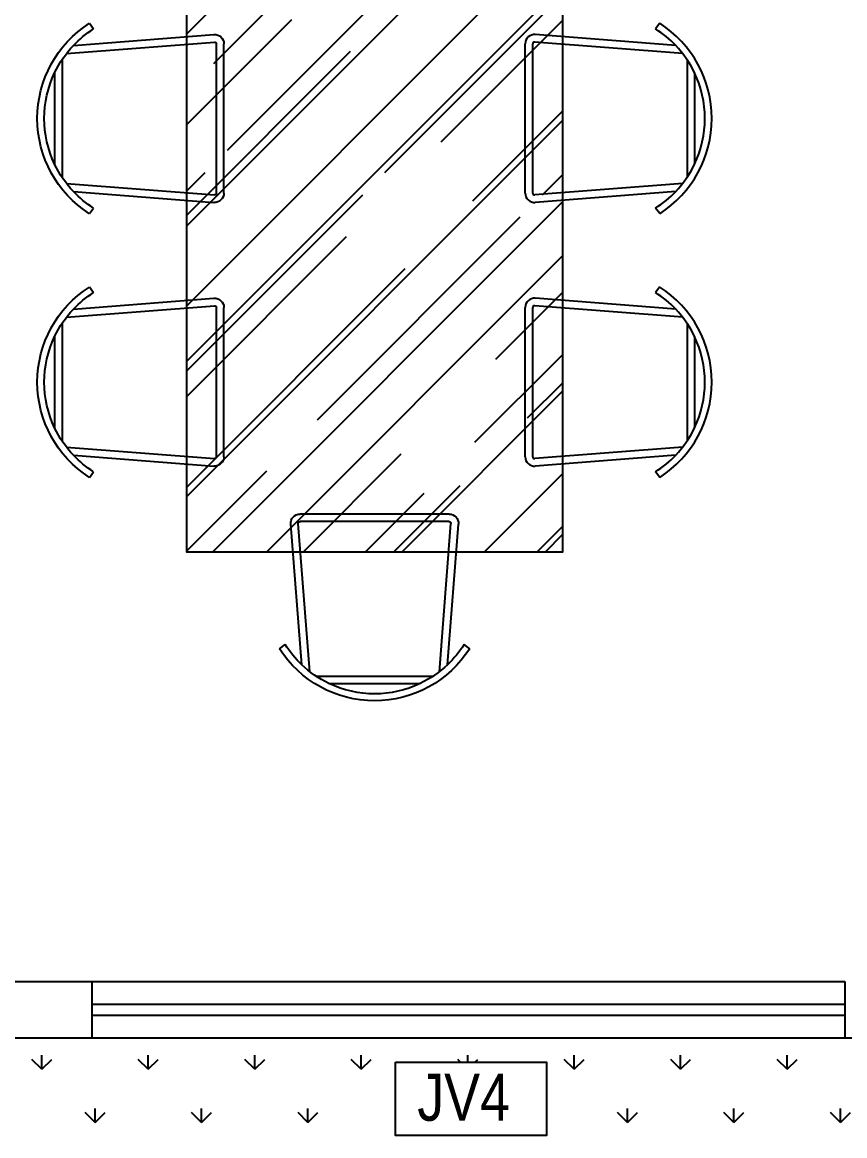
# Model space of a CAD drawing. Header units: millimetres. Extents: x -6300 to 1991, y -4770 to 4545.
# Drawn here: x -1887.3 to -1668.8, y -3688.1 to -3392.6 of the extents above; entities that cross this region are included whole.
import ezdxf
from ezdxf.enums import TextEntityAlignment as Align

# ---------------------------------------------------------------- set-up
doc = ezdxf.new("R2010")
doc.units = ezdxf.units.MM
doc.header["$LTSCALE"] = 20
doc.header["$MEASUREMENT"] = 0
doc.linetypes.add('CONTINU', pattern=[0])
doc.layers.get('0').update_dxf_attribs({"linetype": 'CONTINUOUS'})
doc.layers.add('HIDROSSANITÁRIO', color=8, linetype='CONTINUOUS')
doc.styles.add('F2', font='ARIALN.TTF')

# ---------------------------------------------------------------- blocks, each defined once
blk = doc.blocks.new('cadeira3')
at = {"color": 8}
for p, q in [((335.87, -200.51), (367.14, -200.51)), ((339.39, -198.51), (363.62, -198.51)), ((332.14, -203.49), (329.22, -240.82)), ((334.29, -201.65), (331.21, -240.97)), ((368.73, -201.65), (371.8, -240.97)), ((370.88, -203.49), (373.8, -240.82)), ((326.24, -207.76), (327.72, -208.87)), ((376.77, -207.76), (375.3, -208.87)), ((371.3, -241.51), (331.71, -241.51)), ((371.3, -243.51), (331.71, -243.51))]:
    blk.add_line(p, q, dxfattribs=at)
for centre, radius, start, end in [((351.51, -223.91), 29.99, 32.591, 147.409), ((351.51, -223.93), 28.15, 64.5065, 115.4935), ((351.51, -223.93), 28.15, 115.4935, 133.4739), ((351.51, -223.93), 28.15, 46.5261, 64.5065), ((351.51, -223.93), 28.15, 133.4739, 147.6689), ((351.51, -223.93), 28.15, 32.3311, 46.5261), ((331.71, -241.01), 2.5, 175.5276, 270), ((331.71, -241.01), 0.5, 175.5276, 270), ((371.3, -241.01), 2.5, 270, 4.4724), ((371.3, -241.01), 0.5, 270, 4.4724)]:
    blk.add_arc(centre, radius, start, end, dxfattribs=at)

msp = doc.modelspace()

# ---------------------------------------------------------------- hatches: boundary and pattern name
at = {"layer": 'HIDROSSANITÁRIO', "linetype": 'CONTINU'}
h = msp.add_hatch(dxfattribs=at)
h.set_pattern_fill('AR-RROOF', color=8, angle=45, style=0)
h.set_pattern_definition([(45, (-493099.578, -92063.798), (21.5526147, 57.4736392), [381, -50.8, 127, -25.4]), (45, (-493084.67, -92030.93), (-41.8479935, 5.926969), [76.2, -8.382, 152.4, -19.05]), (45, (-493105.865, -92039.552), (81.36112046, 105.42820686), [203.2, -35.56, 101.6, -25.4])])
h.paths.add_polyline_path([(-1743.735, -3303.092), (-1843.735, -3303.092), (-1843.735, -3533.092), (-1743.735, -3533.092)])
at = {"layer": 'HIDROSSANITÁRIO'}
h = msp.add_hatch(dxfattribs=at)
h.set_pattern_fill('GRASS', color=8, scale=20, style=0)
h.set_pattern_definition([(90, (-158294.171, -6555.51), (-14.1421356, 14.1421356), [3.75, -24.5342713]), (45, (-158294.171, -6555.51), (-14.1421356, 14.1421356), [3.75, -16.25]), (135, (-158294.171, -6555.51), (-14.1421356, -14.1421356), [3.75, -16.25])])
h.paths.add_polyline_path([(-2334.38, -3662.168), (-1379.708, -3662.168), (-1379.708, -3797.168), (-2334.38, -3797.168)])
h.paths.add_polyline_path([(-2015.157, -3765.39), (-2015.157, -3761.657), (-2016.585, -3761.942), (-2017.796, -3762.751)], flags=24)
h.paths.add_polyline_path([(-2015.157, -3765.39), (-2017.796, -3762.751), (-2018.605, -3763.962), (-2018.889, -3765.39)], flags=8)
h.paths.add_polyline_path([(-2015.157, -3765.39), (-2011.424, -3765.39), (-2011.709, -3766.818), (-2012.518, -3768.029)], flags=8)
h.paths.add_polyline_path([(-2015.157, -3765.39), (-2012.518, -3768.029), (-2013.729, -3768.838), (-2015.157, -3769.122)], flags=24)
edge = h.paths.add_edge_path(flags=16)
edge.add_line((-2015.157, -3772.855), (-2015.157, -3757.925))
edge = h.paths.add_edge_path(flags=16)
edge.add_arc((-2015.157, -3765.39), 3.732, 0, 360)
edge = h.paths.add_edge_path(flags=16)
edge.add_line((-2022.622, -3765.39), (-1987.51, -3765.39))
h.paths.add_polyline_path([(-2012.19, -3766.279), (-1983.882, -3766.279), (-1983.882, -3748.25), (-2012.19, -3748.25)], flags=24)
h.paths.add_polyline_path([(-2050.014, -3728.557), (-1942.429, -3728.557), (-1942.429, -3701.003), (-2050.014, -3701.003)], flags=24)
h.paths.add_polyline_path([(-2030.328, -3749.04), (-1962.115, -3749.04), (-1962.115, -3729.326), (-2030.328, -3729.326)], flags=24)
h.paths.add_polyline_path([(-1788.141, -3668.614), (-1748.112, -3668.614), (-1748.112, -3688.08), (-1788.141, -3688.08)], flags=16)
h.paths.add_polyline_path([(-1524.251, -3670.008), (-1484.222, -3670.008), (-1484.222, -3689.475), (-1524.251, -3689.475)], flags=16)
h.paths.add_polyline_path([(-1670.348, -3757.439), (-1670.348, -3717.856), (-1700.535, -3717.856), (-1700.535, -3757.439)], flags=24)
h.paths.add_polyline_path([(-1795.042, -3750.004), (-1795.042, -3710.421), (-1825.229, -3710.421), (-1825.229, -3750.004)], flags=24)

# ---------------------------------------------------------------- linework, layer by layer
at = {"layer": 'HIDROSSANITÁRIO', "color": 8, "linetype": 'Continuous'}
for p, q in [((-2319.38, -3647.168), (-1868.841, -3647.168)), ((-1868.841, -3647.168), (-1868.841, -3662.168)), ((-1868.841, -3647.168), (-1668.841, -3647.168)), ((-1668.841, -3647.168), (-1668.841, -3662.168)), ((-1868.841, -3653.168), (-1668.841, -3653.168)), ((-1868.841, -3656.168), (-1668.841, -3656.168)), ((-2334.38, -3662.168), (-1868.841, -3662.168)), ((-1868.841, -3662.168), (-1668.841, -3662.168)), ((-1668.841, -3662.168), (-1379.708, -3662.168))]:
    msp.add_line(p, q, dxfattribs=at)
at = {"layer": 'HIDROSSANITÁRIO', "color": 8, "linetype": 'CONTINU', "elevation": 182.961}
msp.add_lwpolyline([(-1743.735, -3303.092), (-1843.735, -3303.092), (-1843.735, -3533.092), (-1743.735, -3533.092)], close=True, dxfattribs=at)
at = {"layer": 'HIDROSSANITÁRIO', "color": 8, "elevation": 182.961}
msp.add_lwpolyline([(-1788.141, -3668.614), (-1748.112, -3668.614), (-1748.112, -3688.08), (-1788.141, -3688.08)], close=True, dxfattribs=at)

# ---------------------------------------------------------------- block references
at = {"layer": 'HIDROSSANITÁRIO', "color": 8, "xscale": -1}
for p, rotation in [((-2077.248, -3066.585, 182.961), 90), ((-2077.248, -3136.585, 182.961), 90), ((-2145.243, -3766.606, 182.961), 180)]:
    msp.add_blockref('cadeira3', p, dxfattribs=dict(at, rotation=rotation))
at = {"layer": 'HIDROSSANITÁRIO', "color": 8, "rotation": 270}
for p in [(-1510.222, -3066.585, 182.961), (-1510.222, -3136.585, 182.961)]:
    msp.add_blockref('cadeira3', p, dxfattribs=at)

# ---------------------------------------------------------------- texts
at = {"layer": 'HIDROSSANITÁRIO', "color": 8, "linetype": 'Continuous', "style": 'F2'}
msp.add_text('JV4', height=12.4603, dxfattribs=at).set_placement((-1782.387, -3671.692, 182.961), align=Align.TOP_LEFT)

doc.saveas('drawing.dxf')
